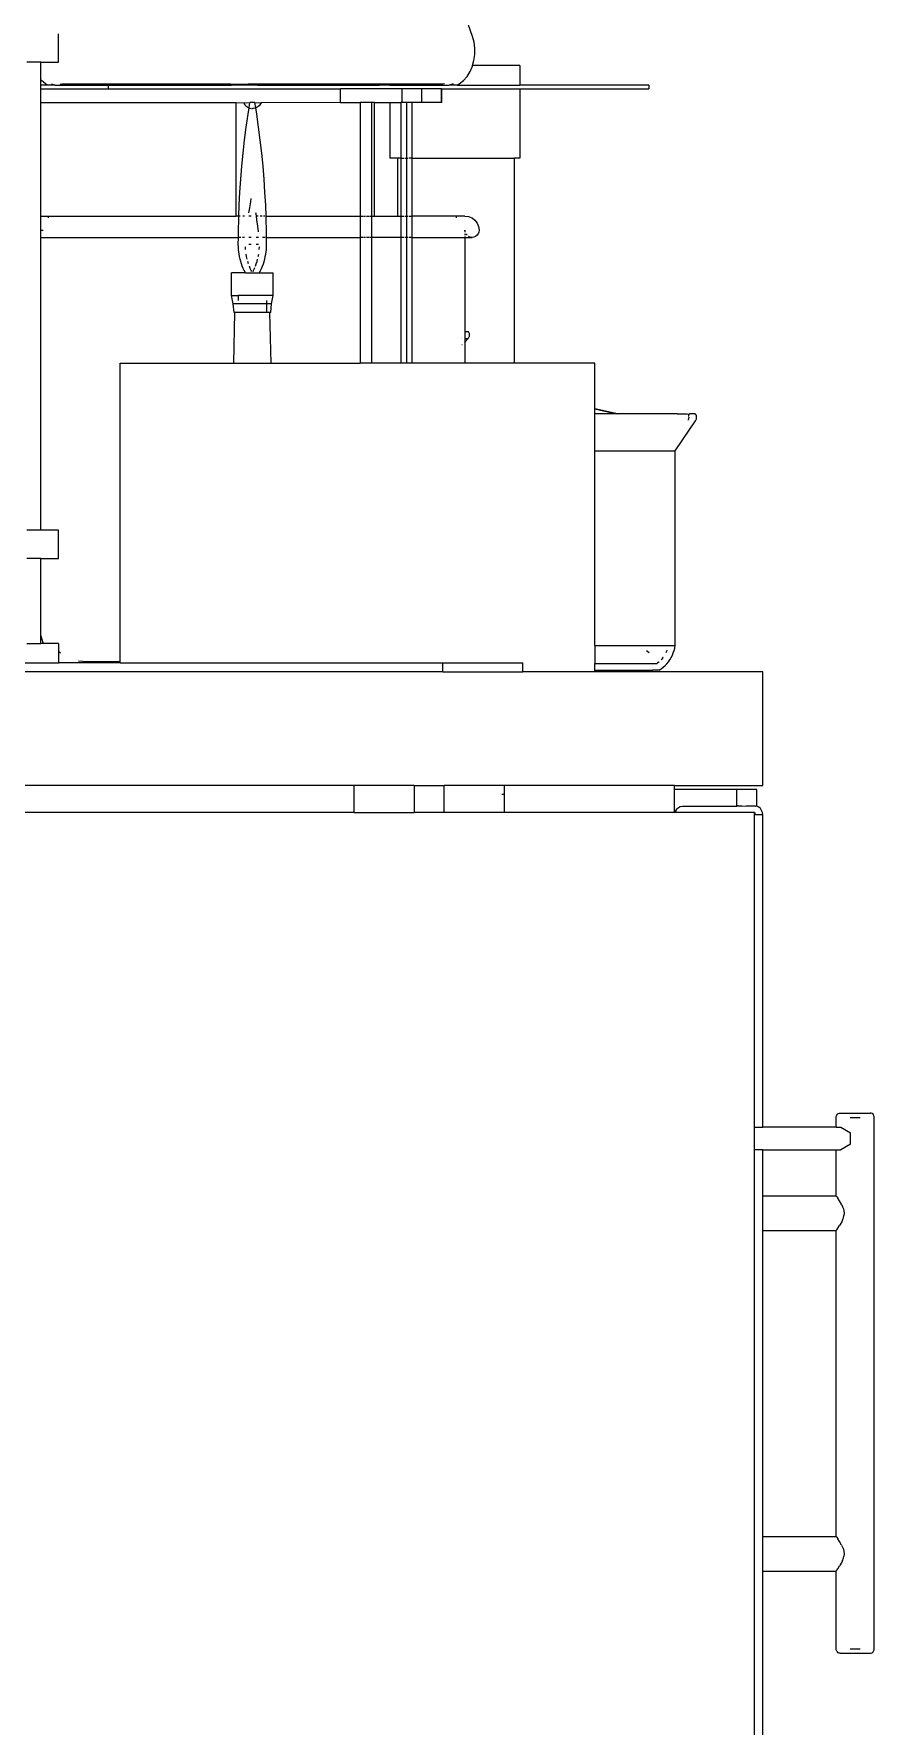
# Model space of a CAD drawing. Header units: metres. Extents: x 2.3 to 15.1, y 3 to 5.1.
# Drawn here: x 14.8175 to 15.0547, y 4.0407 to 4.5181 of the extents above; entities that cross this region are included whole.
import ezdxf

# ---------------------------------------------------------------- set-up
doc = ezdxf.new("R2010")
doc.units = ezdxf.units.M
doc.layers.add('Edges', color=7, linetype='Continuous')

# ---------------------------------------------------------------- blocks, each defined once
blk = doc.blocks.new('Chemistry Lab table rs')
at = {"layer": 'Edges'}
for p, q in [((0.59534, 0.24911), (0.55624, 0.36208)), ((0.4785, 0.24183), (0.4785, 0.24983)), ((0.59578, 0.24747), (0.59534, 0.24911)), ((0.59577, 0.24232), (0.596, 0.24403)), ((0.59601, 0.24576), (0.59578, 0.24747)), ((0.596, 0.24403), (0.59601, 0.24576)), ((0.4735, 0.24183), (0.4695, 0.24183)), ((0.4735, 0.24183), (0.4785, 0.24183)), ((0.4735, 0.23683), (0.4735, 0.24183)), ((0.5938, 0.2378), (0.59465, 0.23917)), ((0.59465, 0.23917), (0.59531, 0.24069)), ((0.59531, 0.24069), (0.59536, 0.24087)), ((0.59536, 0.24087), (0.59577, 0.24232)), ((0.60869, 0.24087), (0.59536, 0.24087)), ((0.60869, 0.24087), (0.60869, 0.23535)), ((0.47367, 0.23663), (0.4735, 0.23683)), ((0.4735, 0.23535), (0.4735, 0.23683)), ((0.47545, 0.23535), (0.4735, 0.23535)), ((0.4735, 0.23431), (0.4735, 0.23535)), ((0.4735, 0.23043), (0.4735, 0.23431)), ((0.4735, 0.23431), (0.49248, 0.23431)), ((0.47483, 0.23569), (0.47367, 0.23663)), ((0.47545, 0.23535), (0.47483, 0.23569)), ((0.47667, 0.23535), (0.47545, 0.23535)), ((0.47652, 0.23569), (0.47755, 0.23536)), ((0.47755, 0.23536), (0.47667, 0.23535)), ((0.47755, 0.23536), (0.47769, 0.23535)), ((0.47769, 0.23535), (0.49248, 0.23535)), ((0.47895, 0.23569), (0.47939, 0.23564)), ((0.52716, 0.23564), (0.47939, 0.23564)), ((0.49248, 0.23535), (0.49248, 0.23431)), ((0.49248, 0.23535), (0.52731, 0.23535)), ((0.49248, 0.23431), (0.55807, 0.23431)), ((0.52716, 0.23564), (0.52713, 0.23569)), ((0.52731, 0.23535), (0.52716, 0.23564)), ((0.52716, 0.23564), (0.53206, 0.23564)), ((0.53183, 0.23535), (0.52731, 0.23535)), ((0.53206, 0.23564), (0.53183, 0.23535)), ((0.53462, 0.23535), (0.53183, 0.23535)), ((0.53209, 0.23569), (0.53206, 0.23564)), ((0.53439, 0.23564), (0.53206, 0.23564)), ((0.53436, 0.23569), (0.53439, 0.23564)), ((0.53439, 0.23564), (0.53462, 0.23535)), ((0.56912, 0.23564), (0.53439, 0.23564)), ((0.53462, 0.23535), (0.56896, 0.23535)), ((0.55807, 0.23043), (0.55807, 0.23431)), ((0.56483, 0.23431), (0.55807, 0.23431)), ((0.56483, 0.23443), (0.57282, 0.23443)), ((0.56896, 0.23535), (0.56912, 0.23564)), ((0.57197, 0.23535), (0.56896, 0.23535)), ((0.56912, 0.23564), (0.56914, 0.23569)), ((0.57197, 0.23564), (0.56912, 0.23564)), ((0.57197, 0.23569), (0.57197, 0.23564)), ((0.57197, 0.23564), (0.57197, 0.23535)), ((0.58705, 0.23564), (0.57197, 0.23564)), ((0.57197, 0.23535), (0.58876, 0.23535)), ((0.57547, 0.23431), (0.57282, 0.23431)), ((0.57547, 0.23043), (0.57547, 0.23431)), ((0.58104, 0.23431), (0.57547, 0.23431)), ((0.58104, 0.23043), (0.58104, 0.23431)), ((0.58661, 0.23431), (0.58104, 0.23431)), ((0.58661, 0.23043), (0.58661, 0.23431)), ((0.58661, 0.23431), (0.5867, 0.23431)), ((0.5867, 0.23043), (0.5867, 0.23431)), ((0.5867, 0.23431), (0.60869, 0.23431)), ((0.58749, 0.23569), (0.58705, 0.23564)), ((0.5889, 0.23536), (0.58876, 0.23535)), ((0.58993, 0.23569), (0.5889, 0.23536)), ((0.58978, 0.23535), (0.5889, 0.23536)), ((0.59099, 0.23535), (0.58978, 0.23535)), ((0.59099, 0.23535), (0.59162, 0.23569)), ((0.59099, 0.23535), (0.60869, 0.23535)), ((0.59162, 0.23569), (0.59278, 0.23663)), ((0.59278, 0.23663), (0.5938, 0.2378)), ((0.64517, 0.23535), (0.60869, 0.23535)), ((0.60869, 0.23431), (0.60869, 0.21475)), ((0.60869, 0.23431), (0.64517, 0.23431)), ((0.64517, 0.23535), (0.64517, 0.23431)), ((0.4735, 0.19843), (0.4735, 0.23043)), ((0.4735, 0.23043), (0.52861, 0.23043)), ((0.52861, 0.19843), (0.52861, 0.23043)), ((0.52861, 0.23043), (0.53076, 0.23041)), ((0.53076, 0.23041), (0.53253, 0.23043)), ((0.53076, 0.23041), (0.53091, 0.2301)), ((0.53091, 0.2301), (0.53111, 0.22981)), ((0.53111, 0.22981), (0.53134, 0.22955)), ((0.53134, 0.22955), (0.5316, 0.22932)), ((0.5316, 0.22932), (0.53189, 0.22912)), ((0.53229, 0.22894), (0.53253, 0.23043)), ((0.53392, 0.23043), (0.53253, 0.23043)), ((0.53415, 0.22894), (0.53392, 0.23043)), ((0.53392, 0.23043), (0.53569, 0.23041)), ((0.53485, 0.22932), (0.53456, 0.22912)), ((0.53511, 0.22955), (0.53485, 0.22932)), ((0.53534, 0.22981), (0.53511, 0.22955)), ((0.53553, 0.2301), (0.53534, 0.22981)), ((0.53569, 0.23041), (0.53553, 0.2301)), ((0.55807, 0.23043), (0.53569, 0.23041)), ((0.55807, 0.23043), (0.56368, 0.23043)), ((0.56368, 0.23043), (0.56368, 0.19843)), ((0.56687, 0.23043), (0.56368, 0.23043)), ((0.56687, 0.23043), (0.56687, 0.19843)), ((0.56767, 0.23043), (0.56687, 0.23043)), ((0.56767, 0.19843), (0.56767, 0.23043)), ((0.56767, 0.23043), (0.57197, 0.23043)), ((0.57197, 0.23043), (0.57197, 0.21475)), ((0.57197, 0.23043), (0.57513, 0.23043)), ((0.57513, 0.23043), (0.57513, 0.21475)), ((0.57547, 0.23043), (0.57513, 0.23043)), ((0.57672, 0.23043), (0.57547, 0.23043)), ((0.57672, 0.23043), (0.57672, 0.21475)), ((0.57832, 0.23043), (0.57672, 0.23043)), ((0.57832, 0.21475), (0.57832, 0.23043)), ((0.58104, 0.23043), (0.57832, 0.23043)), ((0.58661, 0.23043), (0.58104, 0.23043)), ((0.5867, 0.23043), (0.58661, 0.23043)), ((0.53148, 0.22351), (0.53201, 0.22715)), ((0.53189, 0.22912), (0.5322, 0.22897)), ((0.53201, 0.22715), (0.53229, 0.22894)), ((0.5322, 0.22897), (0.53229, 0.22894)), ((0.53229, 0.22894), (0.53253, 0.22886)), ((0.53253, 0.22886), (0.53288, 0.22879)), ((0.53288, 0.22879), (0.53298, 0.22878)), ((0.53314, 0.22877), (0.53322, 0.22877)), ((0.53357, 0.22879), (0.53322, 0.22877)), ((0.53389, 0.22885), (0.53357, 0.22879)), ((0.53415, 0.22894), (0.53407, 0.22891)), ((0.53424, 0.22897), (0.53415, 0.22894)), ((0.53444, 0.22715), (0.53415, 0.22894)), ((0.53456, 0.22912), (0.53424, 0.22897)), ((0.53496, 0.22351), (0.53444, 0.22715)), ((0.5306, 0.21619), (0.53101, 0.21985)), ((0.53101, 0.21985), (0.53148, 0.22351)), ((0.53544, 0.21985), (0.53496, 0.22351)), ((0.53585, 0.21619), (0.53544, 0.21985)), ((0.53024, 0.21252), (0.5306, 0.21619)), ((0.53621, 0.21252), (0.53585, 0.21619)), ((0.52993, 0.20884), (0.53024, 0.21252)), ((0.53652, 0.20884), (0.53621, 0.21252)), ((0.57414, 0.21475), (0.57197, 0.21475)), ((0.57414, 0.21475), (0.57414, 0.19843)), ((0.57513, 0.21475), (0.57414, 0.21475)), ((0.57513, 0.21475), (0.57518, 0.21475)), ((0.57513, 0.21475), (0.57513, 0.19843)), ((0.57527, 0.21475), (0.57605, 0.21475)), ((0.57631, 0.21475), (0.57672, 0.21475)), ((0.57672, 0.21475), (0.57714, 0.21475)), ((0.57672, 0.21475), (0.57672, 0.19843)), ((0.57803, 0.21475), (0.5774, 0.21475)), ((0.57817, 0.21475), (0.57832, 0.21475)), ((0.57832, 0.19843), (0.57832, 0.21475)), ((0.57832, 0.21475), (0.60716, 0.21475)), ((0.60716, 0.21475), (0.60716, 0.15693)), ((0.60869, 0.21475), (0.60716, 0.21475)), ((0.52968, 0.20516), (0.52993, 0.20884)), ((0.53676, 0.20516), (0.53652, 0.20884)), ((0.52937, 0.19843), (0.52949, 0.20148)), ((0.52949, 0.20148), (0.52968, 0.20516)), ((0.53223, 0.19938), (0.53245, 0.20078)), ((0.53245, 0.20078), (0.53274, 0.20249)), ((0.53274, 0.20249), (0.53291, 0.20335)), ((0.53696, 0.20148), (0.53676, 0.20516)), ((0.53707, 0.19843), (0.53696, 0.20148)), ((0.4735, 0.19443), (0.4735, 0.19843)), ((0.4735, 0.19843), (0.47562, 0.19843)), ((0.47562, 0.19789), (0.47562, 0.19843)), ((0.47562, 0.19843), (0.52861, 0.19843)), ((0.52861, 0.19829), (0.52861, 0.19843)), ((0.52937, 0.19843), (0.52861, 0.19843)), ((0.52927, 0.19411), (0.52935, 0.1978)), ((0.52935, 0.1978), (0.52937, 0.19843)), ((0.52972, 0.19843), (0.52937, 0.19843)), ((0.53101, 0.19843), (0.53049, 0.19843)), ((0.53289, 0.19843), (0.53222, 0.19843)), ((0.53427, 0.19906), (0.53421, 0.19938)), ((0.53435, 0.19843), (0.53422, 0.19843)), ((0.53435, 0.19843), (0.53427, 0.19906)), ((0.53451, 0.19734), (0.53435, 0.19843)), ((0.53486, 0.19843), (0.53435, 0.19843)), ((0.53472, 0.19561), (0.53451, 0.19734)), ((0.53596, 0.19843), (0.53544, 0.19843)), ((0.53673, 0.19843), (0.53639, 0.19843)), ((0.5371, 0.1978), (0.53707, 0.19843)), ((0.53707, 0.19843), (0.56368, 0.19843)), ((0.53718, 0.19411), (0.5371, 0.1978)), ((0.56368, 0.19843), (0.56436, 0.19843)), ((0.56368, 0.19843), (0.56368, 0.19243)), ((0.5646, 0.19843), (0.56514, 0.19843)), ((0.56541, 0.19843), (0.56619, 0.19843)), ((0.56641, 0.19843), (0.56687, 0.19843)), ((0.56687, 0.19843), (0.56687, 0.19243)), ((0.56687, 0.19843), (0.56767, 0.19843)), ((0.56767, 0.19829), (0.56767, 0.19843)), ((0.56767, 0.19843), (0.57414, 0.19843)), ((0.57414, 0.19843), (0.57414, 0.19829)), ((0.57414, 0.19843), (0.57513, 0.19843)), ((0.57513, 0.19843), (0.57513, 0.19243)), ((0.57513, 0.19843), (0.57518, 0.19843)), ((0.57527, 0.19843), (0.57605, 0.19843)), ((0.57631, 0.19843), (0.57672, 0.19843)), ((0.57672, 0.19843), (0.57714, 0.19843)), ((0.57672, 0.19843), (0.57672, 0.19243)), ((0.5774, 0.19843), (0.57803, 0.19843)), ((0.57817, 0.19843), (0.57832, 0.19843)), ((0.57832, 0.19243), (0.57832, 0.19843)), ((0.59082, 0.19843), (0.57832, 0.19843)), ((0.59082, 0.19789), (0.59082, 0.19843)), ((0.59322, 0.19843), (0.59082, 0.19843)), ((0.59322, 0.19843), (0.59426, 0.19829)), ((0.59426, 0.19829), (0.59522, 0.19789)), ((0.59522, 0.19789), (0.59605, 0.19725)), ((0.59605, 0.19725), (0.59669, 0.19643)), ((0.59669, 0.19643), (0.59709, 0.19546)), ((0.4735, 0.19443), (0.47414, 0.19443)), ((0.4735, 0.19243), (0.4735, 0.19443)), ((0.4735, 0.10983), (0.4735, 0.19243)), ((0.4735, 0.19243), (0.52925, 0.19243)), ((0.52924, 0.19043), (0.52925, 0.19243)), ((0.52925, 0.19243), (0.52927, 0.19411)), ((0.52996, 0.19243), (0.52925, 0.19243)), ((0.53094, 0.19243), (0.53041, 0.19243)), ((0.53288, 0.19243), (0.53219, 0.19243)), ((0.53491, 0.19243), (0.53426, 0.19243)), ((0.5349, 0.19399), (0.53472, 0.19561)), ((0.53684, 0.19243), (0.53604, 0.19243)), ((0.53719, 0.19243), (0.53707, 0.19243)), ((0.53719, 0.19243), (0.53718, 0.19411)), ((0.53721, 0.19043), (0.53719, 0.19243)), ((0.53719, 0.19243), (0.56368, 0.19243)), ((0.56368, 0.19243), (0.56368, 0.15693)), ((0.56436, 0.19243), (0.56368, 0.19243)), ((0.56514, 0.19243), (0.5646, 0.19243)), ((0.56619, 0.19243), (0.56541, 0.19243)), ((0.56687, 0.19243), (0.56641, 0.19243)), ((0.56687, 0.19243), (0.56687, 0.15693)), ((0.57513, 0.19243), (0.56687, 0.19243)), ((0.57513, 0.19243), (0.57513, 0.15693)), ((0.57518, 0.19243), (0.57513, 0.19243)), ((0.57605, 0.19243), (0.57527, 0.19243)), ((0.57672, 0.19243), (0.57631, 0.19243)), ((0.57672, 0.19243), (0.57672, 0.15693)), ((0.57714, 0.19243), (0.57672, 0.19243)), ((0.57803, 0.19243), (0.5774, 0.19243)), ((0.57832, 0.19243), (0.57817, 0.19243)), ((0.57832, 0.15693), (0.57832, 0.19243)), ((0.57832, 0.19243), (0.59319, 0.19243)), ((0.59322, 0.19269), (0.59319, 0.19243)), ((0.59319, 0.19243), (0.59322, 0.16591)), ((0.59319, 0.19243), (0.59522, 0.19243)), ((0.59329, 0.19391), (0.59322, 0.19443)), ((0.59322, 0.19443), (0.59322, 0.19391)), ((0.59322, 0.19343), (0.59322, 0.19301)), ((0.59381, 0.19301), (0.59349, 0.19343)), ((0.59471, 0.19249), (0.59422, 0.19269)), ((0.59522, 0.19243), (0.59471, 0.19249)), ((0.59574, 0.19249), (0.59522, 0.19243)), ((0.59622, 0.19269), (0.59574, 0.19249)), ((0.59664, 0.19301), (0.59622, 0.19269)), ((0.59696, 0.19343), (0.59664, 0.19301)), ((0.59716, 0.19391), (0.59696, 0.19343)), ((0.59709, 0.19546), (0.59722, 0.19443)), ((0.59722, 0.19443), (0.59716, 0.19391)), ((0.52925, 0.18973), (0.52924, 0.19043)), ((0.5293, 0.18904), (0.52925, 0.18973)), ((0.52937, 0.18835), (0.5293, 0.18904)), ((0.52946, 0.18766), (0.52937, 0.18835)), ((0.52959, 0.18698), (0.52946, 0.18766)), ((0.52974, 0.1863), (0.52959, 0.18698)), ((0.52993, 0.18563), (0.52974, 0.1863)), ((0.53129, 0.18904), (0.53125, 0.18973)), ((0.53158, 0.18698), (0.53146, 0.18766)), ((0.53174, 0.1863), (0.53158, 0.18698)), ((0.53176, 0.18623), (0.53174, 0.1863)), ((0.53288, 0.19043), (0.53219, 0.19043)), ((0.53491, 0.19043), (0.53426, 0.19043)), ((0.53453, 0.18563), (0.53469, 0.18623)), ((0.53486, 0.18698), (0.53499, 0.18766)), ((0.53516, 0.18904), (0.5352, 0.18973)), ((0.53652, 0.18563), (0.5367, 0.1863)), ((0.5367, 0.1863), (0.53686, 0.18698)), ((0.53686, 0.18698), (0.53698, 0.18766)), ((0.53698, 0.18766), (0.53708, 0.18835)), ((0.53708, 0.18835), (0.53715, 0.18904)), ((0.53715, 0.18904), (0.53719, 0.18973)), ((0.53719, 0.18973), (0.53721, 0.19043)), ((0.52733, 0.17603), (0.52733, 0.18243)), ((0.53123, 0.18243), (0.52733, 0.18243)), ((0.53013, 0.18497), (0.52993, 0.18563)), ((0.53037, 0.18432), (0.53013, 0.18497)), ((0.53063, 0.18368), (0.53037, 0.18432)), ((0.53092, 0.18304), (0.53063, 0.18368)), ((0.53123, 0.18243), (0.53092, 0.18304)), ((0.53123, 0.18243), (0.53522, 0.18243)), ((0.53213, 0.18497), (0.53192, 0.18563)), ((0.53262, 0.18368), (0.53236, 0.18432)), ((0.53291, 0.18304), (0.53262, 0.18368)), ((0.53303, 0.1828), (0.53291, 0.18304)), ((0.53342, 0.1828), (0.53354, 0.18304)), ((0.53354, 0.18304), (0.53382, 0.18368)), ((0.53382, 0.18368), (0.53392, 0.18392)), ((0.53409, 0.18432), (0.53432, 0.18497)), ((0.53432, 0.18497), (0.53453, 0.18563)), ((0.53522, 0.18243), (0.53553, 0.18304)), ((0.53522, 0.18243), (0.53912, 0.18243)), ((0.53553, 0.18304), (0.53582, 0.18368)), ((0.53582, 0.18368), (0.53608, 0.18432)), ((0.53608, 0.18432), (0.53631, 0.18497)), ((0.53631, 0.18497), (0.53652, 0.18563)), ((0.53912, 0.17603), (0.53912, 0.18243)), ((0.5278, 0.17363), (0.52733, 0.17603)), ((0.52733, 0.17603), (0.52924, 0.17603)), ((0.52804, 0.17123), (0.5278, 0.17363)), ((0.53721, 0.17363), (0.5278, 0.17363)), ((0.52924, 0.17603), (0.52924, 0.1746)), ((0.53912, 0.17603), (0.52924, 0.17603)), ((0.53721, 0.1746), (0.53721, 0.17363)), ((0.53721, 0.17363), (0.53721, 0.17123)), ((0.53864, 0.17363), (0.53721, 0.17363)), ((0.5384, 0.17123), (0.53864, 0.17363)), ((0.53864, 0.17363), (0.53912, 0.17603)), ((0.52795, 0.15693), (0.52828, 0.17123)), ((0.52804, 0.17123), (0.52828, 0.17123)), ((0.53721, 0.17123), (0.52828, 0.17123)), ((0.53817, 0.17123), (0.53721, 0.17123)), ((0.5385, 0.15693), (0.53817, 0.17123)), ((0.5384, 0.17123), (0.53817, 0.17123)), ((0.59231, 0.1642), (0.59236, 0.1642)), ((0.59231, 0.1642), (0.59231, 0.16413)), ((0.59236, 0.16393), (0.59231, 0.16393)), ((0.59309, 0.16271), (0.59315, 0.16278)), ((0.59322, 0.16591), (0.59322, 0.16393)), ((0.59322, 0.16591), (0.59414, 0.16591)), ((0.59322, 0.16286), (0.59414, 0.16393)), ((0.59322, 0.16393), (0.59322, 0.16286)), ((0.59322, 0.16393), (0.59414, 0.16393)), ((0.59322, 0.16286), (0.59322, 0.15693)), ((0.59426, 0.16575), (0.59414, 0.16591)), ((0.59414, 0.16393), (0.59426, 0.16408)), ((0.59436, 0.16559), (0.59426, 0.16575)), ((0.59426, 0.16408), (0.59436, 0.16424)), ((0.59444, 0.16543), (0.59436, 0.16559)), ((0.59436, 0.16424), (0.59444, 0.16441)), ((0.59449, 0.16526), (0.59444, 0.16543)), ((0.59444, 0.16441), (0.59449, 0.16458)), ((0.59453, 0.16509), (0.59449, 0.16526)), ((0.59449, 0.16458), (0.59453, 0.16475)), ((0.59454, 0.16492), (0.59453, 0.16509)), ((0.59453, 0.16475), (0.59454, 0.16492)), ((0.59231, 0.16218), (0.59239, 0.16218)), ((0.49588, 0.07283), (0.49588, 0.15693)), ((0.49588, 0.15693), (0.52795, 0.15693)), ((0.52795, 0.15693), (0.5385, 0.15693)), ((0.5385, 0.15693), (0.56368, 0.15693)), ((0.56687, 0.15693), (0.56368, 0.15693)), ((0.57513, 0.15693), (0.56687, 0.15693)), ((0.57672, 0.15693), (0.57513, 0.15693)), ((0.57832, 0.15693), (0.57672, 0.15693)), ((0.59322, 0.15693), (0.57832, 0.15693)), ((0.60716, 0.15693), (0.59322, 0.15693)), ((0.62988, 0.15693), (0.60716, 0.15693)), ((0.62988, 0.14405), (0.62988, 0.15693)), ((0.63626, 0.14263), (0.62988, 0.14405)), ((0.62988, 0.14405), (0.63596, 0.14264)), ((0.62988, 0.14263), (0.62988, 0.14405)), ((0.63596, 0.14264), (0.62988, 0.14263)), ((0.62988, 0.13217), (0.62988, 0.14263)), ((0.63626, 0.14263), (0.63596, 0.14264)), ((0.64274, 0.14264), (0.63626, 0.14263)), ((0.64278, 0.14263), (0.64274, 0.14264)), ((0.64857, 0.14264), (0.64278, 0.14263)), ((0.64862, 0.14263), (0.64857, 0.14264)), ((0.65304, 0.14264), (0.64862, 0.14263)), ((0.65259, 0.13217), (0.65833, 0.1407)), ((0.65311, 0.14263), (0.65304, 0.14264)), ((0.65311, 0.14263), (0.65405, 0.14263)), ((0.65405, 0.14263), (0.65585, 0.14264)), ((0.65405, 0.14263), (0.65658, 0.14257)), ((0.65585, 0.14264), (0.65592, 0.14263)), ((0.65592, 0.14263), (0.65658, 0.14257)), ((0.65622, 0.14098), (0.65613, 0.14084)), ((0.6563, 0.14114), (0.65622, 0.14098)), ((0.65636, 0.14131), (0.6563, 0.14114)), ((0.65636, 0.14226), (0.65635, 0.14218)), ((0.65635, 0.14218), (0.65635, 0.1421)), ((0.65635, 0.1421), (0.65636, 0.14202)), ((0.65638, 0.14233), (0.65636, 0.14226)), ((0.65636, 0.14202), (0.6564, 0.14185)), ((0.6564, 0.14149), (0.65636, 0.14131)), ((0.65642, 0.1424), (0.65638, 0.14233)), ((0.65641, 0.14167), (0.6564, 0.14149)), ((0.65646, 0.14247), (0.65642, 0.1424)), ((0.65652, 0.14252), (0.65646, 0.14247)), ((0.65658, 0.14257), (0.65652, 0.14252)), ((0.65665, 0.1426), (0.65658, 0.14257)), ((0.65673, 0.14263), (0.65665, 0.1426)), ((0.65681, 0.14264), (0.65673, 0.14263)), ((0.65689, 0.14263), (0.65681, 0.14264)), ((0.65797, 0.14263), (0.65689, 0.14263)), ((0.65804, 0.14263), (0.65797, 0.14263)), ((0.6581, 0.14261), (0.65804, 0.14263)), ((0.65816, 0.14259), (0.6581, 0.14261)), ((0.65822, 0.14256), (0.65816, 0.14259)), ((0.65828, 0.14253), (0.65822, 0.14256)), ((0.65833, 0.14249), (0.65828, 0.14253)), ((0.65838, 0.14245), (0.65833, 0.14249)), ((0.65833, 0.1407), (0.65842, 0.14084)), ((0.65842, 0.1424), (0.65838, 0.14245)), ((0.65846, 0.14235), (0.65842, 0.1424)), ((0.65842, 0.14084), (0.65849, 0.141)), ((0.6585, 0.14229), (0.65846, 0.14235)), ((0.65849, 0.141), (0.65855, 0.14116)), ((0.65853, 0.14223), (0.6585, 0.14229)), ((0.65855, 0.14217), (0.65853, 0.14223)), ((0.65859, 0.14201), (0.65855, 0.14217)), ((0.65855, 0.14116), (0.65859, 0.14133)), ((0.65861, 0.14184), (0.65859, 0.14201)), ((0.65859, 0.14133), (0.65861, 0.14149)), ((0.65862, 0.14167), (0.65861, 0.14184)), ((0.65861, 0.14149), (0.65862, 0.14167)), ((0.62988, 0.07729), (0.62988, 0.13217)), ((0.62988, 0.13217), (0.65259, 0.13217)), ((0.65259, 0.07729), (0.65259, 0.13217)), ((0.4735, 0.10983), (0.4695, 0.10983)), ((0.4785, 0.10983), (0.4735, 0.10983)), ((0.4785, 0.10183), (0.4785, 0.10983)), ((0.4735, 0.10183), (0.4695, 0.10183)), ((0.4735, 0.10183), (0.4785, 0.10183)), ((0.4735, 0.07998), (0.4735, 0.10183)), ((0.4695, 0.07783), (0.4735, 0.07783)), ((0.4735, 0.07998), (0.47363, 0.07932)), ((0.4735, 0.07783), (0.4735, 0.07998)), ((0.47414, 0.07783), (0.4735, 0.07783)), ((0.47363, 0.07932), (0.47414, 0.07783)), ((0.4785, 0.07783), (0.47414, 0.07783)), ((0.4785, 0.07783), (0.4785, 0.07559)), ((0.62988, 0.07729), (0.65259, 0.07729)), ((0.62988, 0.07729), (0.62988, 0.07226)), ((0.65228, 0.07589), (0.65246, 0.07659)), ((0.65246, 0.07659), (0.65259, 0.07729)), ((0.16735, 0.07237), (0.4785, 0.07237)), ((0.47903, 0.07512), (0.4785, 0.07559)), ((0.4785, 0.07559), (0.4785, 0.07252)), ((0.4785, 0.07252), (0.47872, 0.07237)), ((0.4785, 0.07252), (0.4785, 0.07237)), ((0.47872, 0.07237), (0.4785, 0.07237)), ((0.49588, 0.07237), (0.47872, 0.07237)), ((0.4853, 0.07283), (0.48409, 0.07291)), ((0.4853, 0.07283), (0.49588, 0.07283)), ((0.49588, 0.07237), (0.49588, 0.07283)), ((0.49588, 0.07237), (0.58698, 0.07237)), ((0.58698, 0.06983), (0.58698, 0.07237)), ((0.58698, 0.07237), (0.60956, 0.07237)), ((0.60956, 0.06983), (0.60956, 0.07237)), ((0.62988, 0.07032), (0.62988, 0.07226)), ((0.62988, 0.07226), (0.64744, 0.07226)), ((0.64444, 0.07589), (0.64522, 0.07529)), ((0.64748, 0.07229), (0.64744, 0.07226)), ((0.64794, 0.07264), (0.64748, 0.07229)), ((0.64802, 0.07272), (0.64794, 0.07264)), ((0.64876, 0.07345), (0.64862, 0.0733)), ((0.64912, 0.07389), (0.64876, 0.07345)), ((0.64914, 0.07392), (0.64912, 0.07389)), ((0.64919, 0.07116), (0.64972, 0.07165)), ((0.64972, 0.07165), (0.65021, 0.07216)), ((0.65002, 0.07537), (0.64994, 0.07522)), ((0.65024, 0.07589), (0.65002, 0.07537)), ((0.65021, 0.07216), (0.65067, 0.07272)), ((0.65067, 0.07272), (0.65108, 0.0733)), ((0.65108, 0.0733), (0.65145, 0.07392)), ((0.65145, 0.07392), (0.65177, 0.07455)), ((0.65177, 0.07455), (0.65205, 0.07522)), ((0.65205, 0.07522), (0.65228, 0.07589)), ((0.58698, 0.06983), (0.13546, 0.06983)), ((0.58698, 0.06983), (0.60956, 0.06983)), ((0.62988, 0.06983), (0.60956, 0.06983)), ((0.62988, 0.06983), (0.62988, 0.07032)), ((0.62988, 0.07032), (0.64618, 0.07032)), ((0.64618, 0.06983), (0.62988, 0.06983)), ((0.64618, 0.06983), (0.64618, 0.07032)), ((0.64803, 0.07032), (0.64618, 0.07032)), ((0.67728, 0.06983), (0.64618, 0.06983)), ((0.64803, 0.07032), (0.64862, 0.07072)), ((0.64862, 0.07072), (0.64919, 0.07116)), ((0.67728, 0.03782), (0.67728, 0.06983)), ((0.56192, 0.03782), (0.09064, 0.03782)), ((0.56192, 0.03528), (0.56192, 0.03782)), ((0.57885, 0.03782), (0.56192, 0.03782)), ((0.56207, 0.03528), (0.56192, 0.03528)), ((0.56192, 0.03017), (0.56192, 0.03528)), ((0.57885, 0.03782), (0.57885, 0.03017)), ((0.57885, 0.03782), (0.58732, 0.03782)), ((0.58732, 0.03017), (0.58732, 0.03782)), ((0.60425, 0.03782), (0.58732, 0.03782)), ((0.60425, 0.03528), (0.60367, 0.03528)), ((0.65234, 0.03782), (0.60425, 0.03782)), ((0.60425, 0.03782), (0.60425, 0.03528)), ((0.60425, 0.03528), (0.60425, 0.03017)), ((0.65234, 0.03672), (0.65234, 0.03782)), ((0.65234, 0.03782), (0.67728, 0.03782)), ((0.65234, 0.03017), (0.65234, 0.03672)), ((0.66998, 0.03672), (0.65234, 0.03672)), ((0.66998, 0.03203), (0.66998, 0.03672)), ((0.67562, 0.03672), (0.66998, 0.03672)), ((0.67561, 0.03195), (0.67562, 0.03672)), ((0.56192, 0.03017), (0.09064, 0.03017)), ((0.56192, 0.03017), (0.57885, 0.03017)), ((0.58732, 0.03017), (0.57885, 0.03017)), ((0.60425, 0.03017), (0.58732, 0.03017)), ((0.65234, 0.03017), (0.60425, 0.03017)), ((0.65242, 0.03017), (0.65234, 0.03017)), ((0.65251, 0.03046), (0.65242, 0.03017)), ((0.65252, 0.03017), (0.65242, 0.03017)), ((0.65264, 0.03076), (0.65251, 0.03046)), ((0.65271, 0.0307), (0.65252, 0.03017)), ((0.675, 0.03017), (0.65252, 0.03017)), ((0.65271, 0.0307), (0.65302, 0.03115)), ((0.65305, 0.03133), (0.653, 0.03129)), ((0.65302, 0.03115), (0.65306, 0.03122)), ((0.65306, 0.03122), (0.65351, 0.0316)), ((0.65351, 0.0316), (0.65402, 0.03184)), ((0.65402, 0.03184), (0.6546, 0.03193)), ((0.6546, 0.03193), (0.66998, 0.03193)), ((0.67034, 0.03203), (0.66998, 0.03203)), ((0.66998, 0.03193), (0.66998, 0.03203)), ((0.6714, 0.03198), (0.66998, 0.03193)), ((0.6714, 0.03198), (0.67257, 0.03203)), ((0.67257, 0.03203), (0.67503, 0.03203)), ((0.675, 0.02949), (0.675, 0.03017)), ((0.67503, 0.02949), (0.675, 0.02949)), ((0.675, -0.0586), (0.675, 0.02949)), ((0.67503, 0.03203), (0.67538, 0.032)), ((0.67503, 0.03203), (0.67503, 0.03195)), ((0.67503, 0.03015), (0.67503, 0.02949)), ((0.67728, 0.02949), (0.67503, 0.02949)), ((0.67546, 0.03198), (0.67538, 0.032)), ((0.67549, 0.03198), (0.67546, 0.03198)), ((0.67561, 0.03195), (0.67549, 0.03198)), ((0.67616, 0.03169), (0.67561, 0.03195)), ((0.67662, 0.03129), (0.67616, 0.03169)), ((0.67698, 0.03076), (0.67662, 0.03129)), ((0.67721, 0.03015), (0.67698, 0.03076)), ((0.67728, 0.02949), (0.67721, 0.03015)), ((0.67728, -0.0586), (0.67728, 0.02949)), ((0.69803, -0.05585), (0.69806, -0.05552)), ((0.69803, -0.0586), (0.69803, -0.05585)), ((0.69806, -0.05552), (0.69818, -0.05522)), ((0.69818, -0.05522), (0.69836, -0.05495)), ((0.69836, -0.05495), (0.69859, -0.05475)), ((0.69859, -0.05475), (0.69886, -0.05463)), ((0.69886, -0.05463), (0.69916, -0.05458)), ((0.69916, -0.05458), (0.70762, -0.05458)), ((0.702, -0.05585), (0.70478, -0.05585)), ((0.70791, -0.05463), (0.70762, -0.05458)), ((0.70819, -0.05475), (0.70791, -0.05463)), ((0.70842, -0.05495), (0.70819, -0.05475)), ((0.7086, -0.05522), (0.70842, -0.05495)), ((0.70875, -0.05585), (0.70857, -0.05585)), ((0.70871, -0.05552), (0.7086, -0.05522)), ((0.70875, -0.05585), (0.70871, -0.05552)), ((0.70875, -0.20571), (0.70875, -0.05585)), ((0.675, -0.0586), (0.67728, -0.0586)), ((0.675, -0.06495), (0.675, -0.0586)), ((0.69803, -0.0586), (0.67728, -0.0586)), ((0.69803, -0.0586), (0.69938, -0.0586)), ((0.69938, -0.0586), (0.69927, -0.05867)), ((0.69938, -0.0586), (0.7021, -0.06019)), ((0.7021, -0.06336), (0.7021, -0.06019)), ((0.675, -0.44483), (0.675, -0.06495)), ((0.67728, -0.06495), (0.675, -0.06495)), ((0.67728, -0.07796), (0.67728, -0.06495)), ((0.67728, -0.06495), (0.69803, -0.06495)), ((0.69803, -0.07796), (0.69803, -0.06495)), ((0.69803, -0.06495), (0.69938, -0.06495)), ((0.69927, -0.06489), (0.69938, -0.06495)), ((0.7021, -0.06336), (0.69938, -0.06495)), ((0.67728, -0.07796), (0.69803, -0.07796)), ((0.67728, -0.08774), (0.67728, -0.07796)), ((0.69806, -0.07801), (0.69803, -0.07796)), ((0.69806, -0.07801), (0.69821, -0.07822)), ((0.69821, -0.07822), (0.69849, -0.07862)), ((0.69899, -0.07939), (0.69849, -0.07862)), ((0.6996, -0.08046), (0.69899, -0.07939)), ((0.6996, -0.08046), (0.69984, -0.081)), ((0.69984, -0.081), (0.70005, -0.08159)), ((0.6996, -0.08524), (0.69899, -0.08631)), ((0.69984, -0.0847), (0.6996, -0.08524)), ((0.69984, -0.0847), (0.70005, -0.08412)), ((0.70005, -0.08159), (0.7002, -0.08221)), ((0.70005, -0.08412), (0.7002, -0.0835)), ((0.7002, -0.08221), (0.70025, -0.08285)), ((0.70025, -0.08285), (0.7002, -0.0835)), ((0.67728, -0.08774), (0.69803, -0.08774)), ((0.67728, -0.17401), (0.67728, -0.08774)), ((0.69803, -0.08774), (0.69806, -0.0877)), ((0.69803, -0.17401), (0.69803, -0.08774)), ((0.69806, -0.0877), (0.69821, -0.08749)), ((0.69821, -0.08749), (0.69849, -0.08709)), ((0.69849, -0.08709), (0.69899, -0.08631)), ((0.67728, -0.17401), (0.69803, -0.17401)), ((0.67728, -0.18379), (0.67728, -0.17401)), ((0.69806, -0.17405), (0.69803, -0.17401)), ((0.69821, -0.17426), (0.69806, -0.17405)), ((0.69821, -0.17426), (0.69849, -0.17466)), ((0.69899, -0.17544), (0.69849, -0.17466)), ((0.69957, -0.17645), (0.69899, -0.17544)), ((0.69957, -0.17645), (0.69984, -0.17705)), ((0.6996, -0.18129), (0.69899, -0.18235)), ((0.69984, -0.18075), (0.6996, -0.18129)), ((0.69984, -0.17705), (0.70005, -0.17763)), ((0.69984, -0.18075), (0.70005, -0.18016)), ((0.70005, -0.17763), (0.7002, -0.17825)), ((0.70005, -0.18016), (0.7002, -0.17955)), ((0.7002, -0.17825), (0.70025, -0.1789)), ((0.70025, -0.1789), (0.7002, -0.17955)), ((0.67728, -0.18379), (0.69803, -0.18379)), ((0.67728, -0.73327), (0.67728, -0.18379)), ((0.69803, -0.18379), (0.69806, -0.18374)), ((0.69803, -0.20571), (0.69803, -0.18379)), ((0.69806, -0.18374), (0.69821, -0.18353)), ((0.69821, -0.18353), (0.69849, -0.18313)), ((0.69849, -0.18313), (0.69899, -0.18235)), ((0.69806, -0.20604), (0.69803, -0.20571)), ((0.69818, -0.20635), (0.69806, -0.20604)), ((0.69836, -0.20661), (0.69818, -0.20635)), ((0.69859, -0.20681), (0.69836, -0.20661)), ((0.69886, -0.20694), (0.69859, -0.20681)), ((0.69916, -0.20698), (0.69886, -0.20694)), ((0.69916, -0.20698), (0.70762, -0.20698)), ((0.702, -0.20571), (0.70478, -0.20571)), ((0.70762, -0.20698), (0.70791, -0.20694)), ((0.70791, -0.20694), (0.70819, -0.20681)), ((0.70819, -0.20681), (0.70842, -0.20661)), ((0.70842, -0.20661), (0.7086, -0.20635)), ((0.70857, -0.20571), (0.70875, -0.20571)), ((0.7086, -0.20635), (0.70871, -0.20604)), ((0.70871, -0.20604), (0.70875, -0.20571))]:
    blk.add_line(p, q, dxfattribs=at)

msp = doc.modelspace()

# ---------------------------------------------------------------- block references
msp.add_blockref('Chemistry Lab table rs', (14.34598, 4.26826))

doc.saveas('drawing.dxf')
